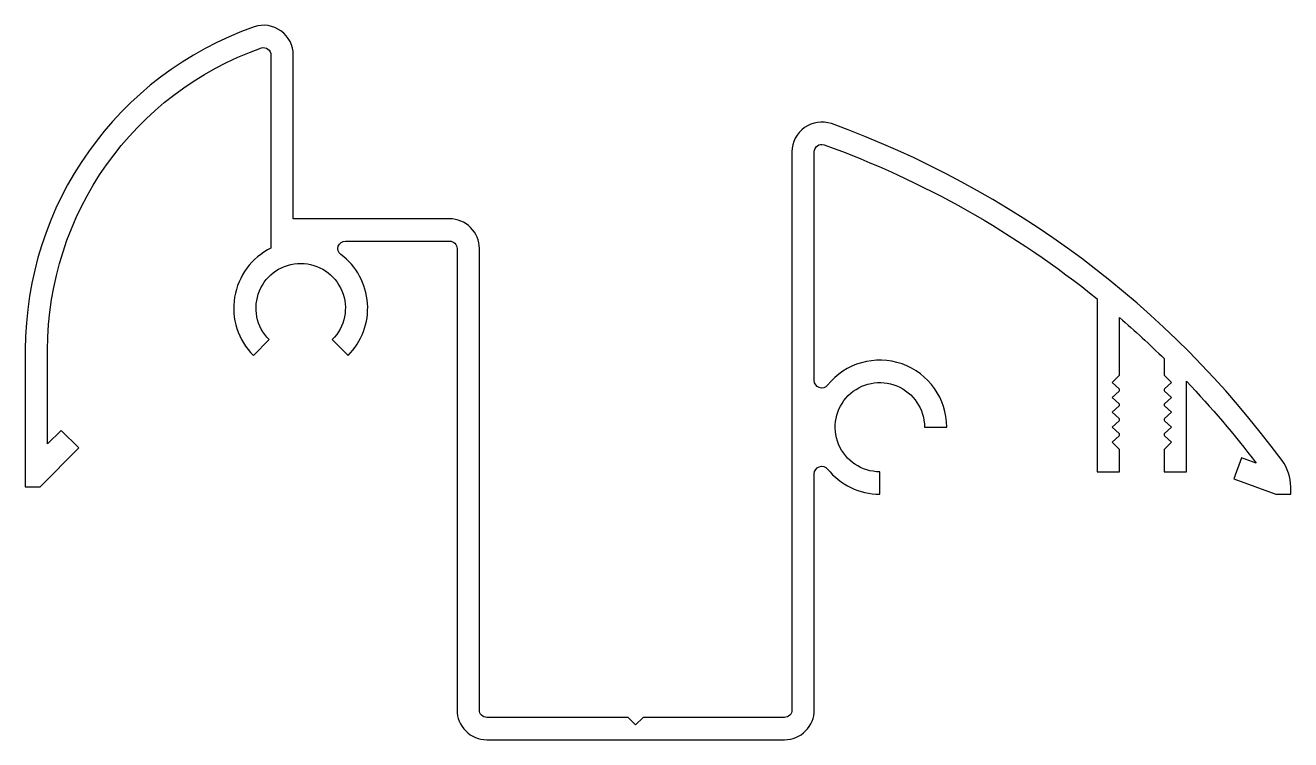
# Model space of a CAD drawing. Extents: x 919.6 to 1004.6, y -36.7 to 11.3.
import ezdxf

# ---------------------------------------------------------------- set-up
doc = ezdxf.new("R2010")
doc.units = 0
doc.header["$LTSCALE"] = 15
doc.layers.get('0').update_dxf_attribs({"linetype": 'CONTINUOUS'})

msp = doc.modelspace()

# ---------------------------------------------------------------- linework, layer by layer
at = {"color": 0, "ltscale": 0.05}
msp.add_lwpolyline([(980.037, -15.73), (981.537, -15.73, 0.708436), (973.527, -12.914, -0.708436), (972.637, -12.601), (972.637, 2.77, -0.509589), (973.292, 3.245, -0.083525), (991.637, -7.114), (991.637, -18.73), (993.137, -18.73), (993.137, -17.23), (992.637, -16.73), (993.105, -16.304, 0.441518), (993.105, -16.156), (992.637, -15.73), (993.105, -15.304, 0.441518), (993.105, -15.156), (992.637, -14.73), (993.105, -14.304, 0.441518), (993.105, -14.156), (992.637, -13.73), (993.105, -13.304, 0.441518), (993.105, -13.156), (992.637, -12.73), (993.137, -12.23), (993.137, -8.368, -0.016051), (996.137, -11.127), (996.137, -12.23), (996.637, -12.73), (996.17, -13.156, 0.441518), (996.17, -13.304), (996.637, -13.73), (996.17, -14.156, 0.441518), (996.17, -14.304), (996.637, -14.73), (996.17, -15.156, 0.441518), (996.17, -15.304), (996.637, -15.73), (996.17, -16.156, 0.441518), (996.17, -16.304), (996.637, -16.73), (996.137, -17.23), (996.137, -18.73), (997.637, -18.73), (997.637, -12.648, -0.028468), (1002.317, -18.153), (1001.331, -17.794), (1000.818, -19.204), (1003.637, -20.23), (1004.637, -20.23), (1004.637, -19.751, 0.159753), (1004.055, -17.975, 0.14858), (973.787, 4.662, 0.514781), (971.137, 2.77), (971.137, -34.73, -0.414214), (970.637, -35.23), (961.137, -35.23), (960.637, -35.73), (960.137, -35.23), (950.637, -35.23, -0.414214), (950.137, -34.73), (950.137, -3.73, 0.414214), (948.137, -1.73), (937.637, -1.73), (937.637, 9.27, 0.510084), (935.016, 11.171, 0.318412), (919.637, -10.53), (919.637, -19.73), (920.637, -19.73), (923.237, -17.13), (922.052, -15.944), (921.137, -16.859), (921.137, -10.53, -0.318135), (935.493, 9.749, -0.503074), (936.137, 9.27), (936.137, -3.699, 0.512895), (934.955, -10.912), (936.016, -9.851, -2.414214), (940.259, -9.851), (941.319, -10.912, 0.456412), (940.837, -4.13, -0.720759), (941.137, -3.23), (948.137, -3.23, -0.414214), (948.637, -3.73), (948.637, -34.73, 0.414214), (950.637, -36.73), (970.637, -36.73, 0.414214), (972.637, -34.73), (972.637, -18.859, -0.708436), (973.527, -18.546, 0.227472), (977.037, -20.23), (977.037, -18.73, -2.414214)], format="xyb", close=True, dxfattribs=at)

doc.saveas('drawing.dxf')
